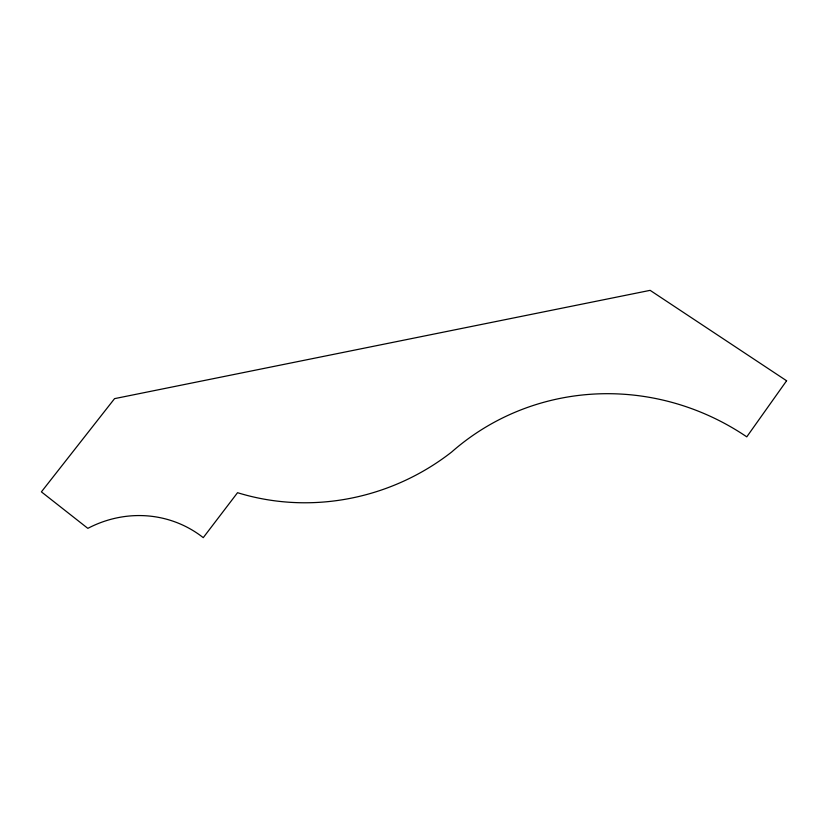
<?xml version="1.0" encoding="UTF-8"?>
<svg xmlns="http://www.w3.org/2000/svg" width="828" height="828" viewBox="0 0 828 828"><rect width="100%" height="100%" fill="white"/><g stroke="black" fill="none" stroke-linecap="round" stroke-linejoin="round"><path stroke-width="1.24" d="M786.6 380.766L746.773 436.853A247.241 239.427 47.9 0 0 451.674 452.005A227.866 215.963 -25.5 0 1 237.543 492.691L203.253 537.651A115.547 108.985 -63.3 0 0 87.84 528.357L41.4 491.863L114.554 398.641L650.135 290.349L786.6 380.766"/></g></svg>
